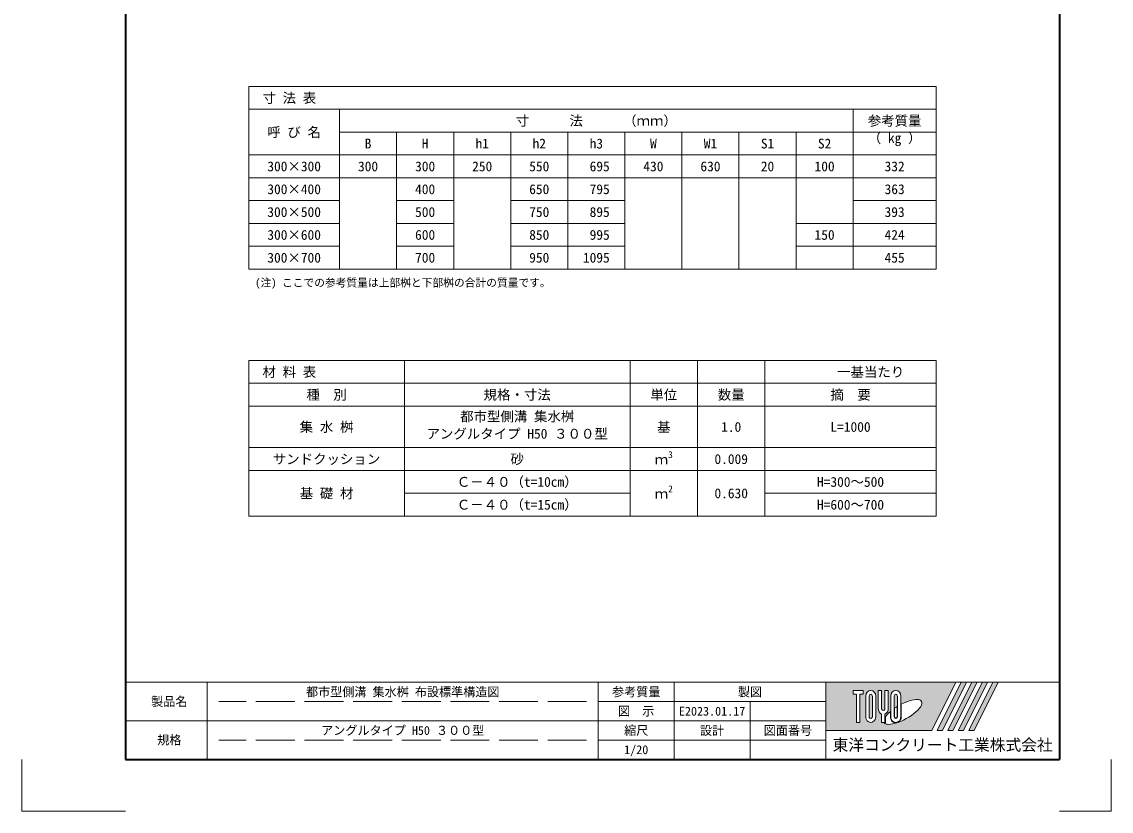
# Model space of a CAD drawing. Units: millimetres at full size; details may follow other scales. Extents: x 87398 to 114821, y -118528 to -105583.
# Drawn here: x 91838 to 96038, y -111728 to -108684 of the extents above; entities that cross this region are included whole.
import ezdxf
from ezdxf.enums import TextEntityAlignment as Align

# ---------------------------------------------------------------- set-up
doc = ezdxf.new("R2010")
doc.units = ezdxf.units.MM
doc.header["$LTSCALE"] = 25
doc.linetypes.add('DASHED', pattern=[7.5, 6, -1.5])
for name, color, linetype, lineweight in [('Defpoints_2', 8, 'Continuous', 0), ('図枠', 7, 'Continuous', 5), ('寸法・材料表', 7, 'Continuous', 13)]:
    doc.layers.add(name, color=color, linetype=linetype, lineweight=lineweight)
doc.styles.add('ＭＳ ゴシック', font='')
doc.styles.get('ＭＳ ゴシック').set_extended_font_data('MS Gothic')

msp = doc.modelspace()

# ---------------------------------------------------------------- hatches: boundary and pattern name
at = {"layer": '図枠'}
h = msp.add_hatch(color=256, dxfattribs=at)
h.paths.add_polyline_path([(94937.6, -111231.12), (94937.6, -111416.75), (95345.98, -111416.75), (95438.79, -111231.12)])
edge = h.paths.add_edge_path(flags=16)
edge.add_ellipse((95234.11, -111345.39), major_axis=(72.73, 40.71), ratio=0.3471473, start_angle=-144.31122, end_angle=72.1899, ccw=False)
edge.add_ellipse((95207.17, -111362.96), major_axis=(0, 24.75), ratio=0.8463542, start_angle=-160.70346, end_angle=-90)
edge.add_line((95228.12, -111362.96), (95228.12, -111315.78))
edge = h.paths.add_edge_path(flags=16)
edge.add_ellipse((95207.17, -111284.91), major_axis=(0, 22.85), ratio=0.8463541, start_angle=-90, end_angle=90, ccw=False)
edge.add_line((95226.51, -111284.91), (95226.51, -111362.96))
edge.add_ellipse((95207.17, -111362.96), major_axis=(0, 22.85), ratio=0.8463541, start_angle=90, end_angle=-90, ccw=False)
edge.add_line((95187.84, -111362.96), (95187.84, -111284.91))
edge = h.paths.add_edge_path(flags=16)
edge.add_line((95213.62, -111284.91), (95213.62, -111362.96))
edge.add_ellipse((95207.17, -111362.96), major_axis=(0, 7.62), ratio=0.8463541, start_angle=90, end_angle=-90, ccw=False)
edge.add_line((95200.73, -111362.96), (95200.73, -111284.91))
edge.add_ellipse((95207.17, -111284.91), major_axis=(0, 7.62), ratio=0.8463541, start_angle=-90, end_angle=90, ccw=False)
edge = h.paths.add_edge_path(flags=16)
edge.add_line((95212.01, -111324.8), (95212.01, -111362.96))
edge.add_ellipse((95207.17, -111362.96), major_axis=(0, 5.71), ratio=0.8463542, start_angle=90, end_angle=-90, ccw=False)
edge.add_line((95202.34, -111362.96), (95202.34, -111331.05))
edge.add_ellipse((95234.11, -111345.39), major_axis=(72.73, 40.71), ratio=0.3471473, start_angle=107.79174, end_angle=126.47132, ccw=False)
edge = h.paths.add_edge_path(flags=16)
edge.add_line((95178.17, -111262.06), (95178.17, -111332.03))
edge.add_ellipse((95158.83, -111332.03), major_axis=(0, 22.85), ratio=0.8463541, start_angle=-163.34117, end_angle=-90, ccw=False)
edge.add_line((95165.28, -111353.57), (95165.28, -111385.81))
edge.add_line((95165.28, -111385.81), (95152.39, -111385.81))
edge.add_line((95152.39, -111385.81), (95152.39, -111353.57))
edge.add_ellipse((95158.83, -111332.03), major_axis=(0, 22.85), ratio=0.8463541, start_angle=90, end_angle=163.34117, ccw=False)
edge.add_line((95139.5, -111332.03), (95139.5, -111262.06))
edge.add_line((95139.5, -111262.06), (95152.39, -111262.06))
edge.add_line((95152.39, -111262.06), (95152.39, -111332.03))
edge.add_ellipse((95158.83, -111332.03), major_axis=(0, 7.62), ratio=0.8463541, start_angle=90, end_angle=-90)
edge.add_line((95165.28, -111332.03), (95165.28, -111262.06))
edge.add_line((95165.28, -111262.06), (95178.17, -111262.06))
edge = h.paths.add_edge_path(flags=16)
edge.add_line((95186.23, -111343.26), (95186.23, -111362.96))
edge.add_ellipse((95207.17, -111362.96), major_axis=(0, 24.75), ratio=0.8463542, start_angle=90, end_angle=-171.54427)
edge.add_ellipse((95234.11, -111345.39), major_axis=(72.73, 40.71), ratio=0.3471473, start_angle=-178.64954, end_angle=-148.29244, ccw=False)
edge.add_line((95162.5, -111387.71), (95166.89, -111387.71))
edge.add_line((95166.89, -111387.71), (95166.89, -111363.58))
edge.add_ellipse((95234.11, -111345.39), major_axis=(72.73, 40.71), ratio=0.3471473, start_angle=148.21912, end_angle=165.90812, ccw=False)
edge = h.paths.add_edge_path(flags=16)
edge.add_ellipse((95110.49, -111284.91), major_axis=(0, 22.85), ratio=0.8463541, start_angle=-90, end_angle=90, ccw=False)
edge.add_line((95129.83, -111284.91), (95129.83, -111362.96))
edge.add_ellipse((95110.49, -111362.96), major_axis=(0, 22.85), ratio=0.8463541, start_angle=90, end_angle=-90, ccw=False)
edge.add_line((95091.16, -111362.96), (95091.16, -111284.91))
edge = h.paths.add_edge_path(flags=16)
edge.add_line((95116.94, -111284.91), (95116.94, -111362.96))
edge.add_ellipse((95110.49, -111362.96), major_axis=(0, 7.62), ratio=0.8463541, start_angle=90, end_angle=-90, ccw=False)
edge.add_line((95104.05, -111362.96), (95104.05, -111284.91))
edge.add_ellipse((95110.49, -111284.91), major_axis=(0, 7.62), ratio=0.8463541, start_angle=-90, end_angle=90, ccw=False)
h.paths.add_polyline_path([(95081.49, -111262.06), (95081.49, -111277.29), (95068.6, -111277.29), (95068.6, -111385.81), (95055.71, -111385.81), (95055.71, -111277.29), (95042.82, -111277.29), (95042.82, -111262.06)], flags=16)
for points in [[(95366.4, -111416.75), (95386.82, -111416.75), (95479.63, -111231.12), (95459.21, -111231.12)], [(95520.47, -111231.12), (95500.05, -111231.12), (95407.23, -111416.75), (95427.65, -111416.75)], [(95561.3, -111231.12), (95540.88, -111231.12), (95448.07, -111416.75), (95468.49, -111416.75)], [(95602.14, -111231.12), (95581.72, -111231.12), (95488.91, -111416.75), (95509.33, -111416.75)]]:
    msp.add_hatch(color=256, dxfattribs=at).paths.add_polyline_path(points)

# ---------------------------------------------------------------- linework, layer by layer
at = {"layer": 'Defpoints_2'}
for p, q in [((92712.6, -108933.86), (95362.6, -108933.86)), ((92712.6, -108933.86), (92712.6, -109021.86)), ((95362.6, -108933.86), (95362.6, -109021.86)), ((95042.6, -109109.86), (95362.6, -109109.86)), ((93062.6, -109285.86), (93282.6, -109285.86)), ((93502.6, -109285.86), (93722.6, -109285.86)), ((94162.6, -109285.86), (95042.6, -109285.86)), ((94822.6, -109549.86), (95042.6, -109549.86)), ((92712.6, -109990.33), (95362.6, -109990.33)), ((92712.6, -109990.33), (92712.6, -110078.33)), ((93312.6, -109990.33), (93312.6, -110078.33)), ((94182.6, -109990.33), (94182.6, -110078.33)), ((94442.6, -109990.33), (94442.6, -110078.33)), ((94702.6, -109990.33), (94702.6, -110078.33)), ((95362.6, -109990.33), (95362.6, -110078.33))]:
    msp.add_line(p, q, dxfattribs=at)
at = {"layer": 'Defpoints_2', "color": 1, "lineweight": 13}
for p, q in [((91837.6, -111528.12), (91837.6, -111728.12)), ((96037.6, -111528.12), (96037.6, -111728.12)), ((92237.6, -111728.12), (91837.6, -111728.12)), ((95837.6, -111728.12), (96037.6, -111728.12))]:
    msp.add_line(p, q, dxfattribs=at)
at = {"layer": '図枠', "lineweight": 40}
for p, q in [((92237.6, -105988.12), (92237.6, -111528.12)), ((95837.6, -105988.12), (95837.6, -111528.12)), ((92237.6, -111528.12), (95837.6, -111528.12))]:
    msp.add_line(p, q, dxfattribs=at)
at = {"layer": '図枠', "lineweight": 13}
for p, q in [((95837.6, -111231.12), (92237.6, -111231.12)), ((92552.6, -111528.12), (92552.6, -111231.12)), ((94060.1, -111528.12), (94060.1, -111231.12)), ((94352.6, -111528.12), (94352.6, -111231.12)), ((94937.6, -111528.12), (94937.6, -111231.12)), ((94937.6, -111305.37), (94060.1, -111305.37)), ((94645.1, -111528.12), (94645.1, -111305.37)), ((94937.6, -111379.62), (92237.6, -111379.62)), ((94937.6, -111453.87), (94060.1, -111453.87))]:
    msp.add_line(p, q, dxfattribs=at)
at = {"layer": '図枠'}
for p, q in [((94937.6, -111231.12), (95438.79, -111231.12)), ((95438.79, -111231.12), (95345.98, -111416.75)), ((95459.21, -111231.12), (95366.4, -111416.75)), ((95479.63, -111231.12), (95386.82, -111416.75)), ((95500.05, -111231.12), (95407.23, -111416.75)), ((95520.47, -111231.12), (95427.65, -111416.75)), ((95540.88, -111231.12), (95448.07, -111416.75)), ((95459.21, -111231.12), (95479.63, -111231.12)), ((95561.3, -111231.12), (95468.49, -111416.75)), ((95581.72, -111231.12), (95488.91, -111416.75)), ((95500.05, -111231.12), (95520.47, -111231.12)), ((95602.14, -111231.12), (95509.33, -111416.75)), ((95540.88, -111231.12), (95561.3, -111231.12)), ((95581.72, -111231.12), (95602.14, -111231.12)), ((95042.82, -111262.06), (95042.82, -111277.29)), ((95042.82, -111262.06), (95081.49, -111262.06)), ((95055.71, -111277.29), (95042.82, -111277.29)), ((95055.71, -111277.29), (95055.71, -111385.81)), ((95068.6, -111277.29), (95068.6, -111385.81)), ((95081.49, -111277.29), (95068.6, -111277.29)), ((95081.49, -111262.06), (95081.49, -111277.29)), ((95091.16, -111284.91), (95091.16, -111362.96)), ((95104.05, -111362.96), (95104.05, -111284.91)), ((95116.94, -111284.91), (95116.94, -111362.96)), ((95129.83, -111362.96), (95129.83, -111284.91)), ((95139.5, -111262.06), (95152.39, -111262.06)), ((95139.5, -111332.03), (95139.5, -111262.06)), ((95152.39, -111262.06), (95152.39, -111332.03)), ((95165.28, -111262.06), (95178.17, -111262.06)), ((95165.28, -111332.03), (95165.28, -111262.06)), ((95178.17, -111262.06), (95178.17, -111332.03)), ((95187.84, -111284.91), (95187.84, -111362.96)), ((95200.73, -111362.96), (95200.73, -111284.91)), ((95213.62, -111284.91), (95213.62, -111362.96)), ((95226.51, -111362.96), (95226.51, -111284.91)), ((95202.34, -111362.96), (95202.34, -111331.05)), ((95212.01, -111324.8), (95212.01, -111362.96)), ((95228.12, -111362.96), (95228.12, -111315.78)), ((95152.39, -111353.57), (95152.39, -111385.81)), ((95165.28, -111353.57), (95165.28, -111385.81)), ((95166.89, -111363.58), (95166.89, -111387.71)), ((95186.23, -111343.26), (95186.23, -111362.96)), ((94937.6, -111416.75), (95345.98, -111416.75)), ((95068.6, -111385.81), (95055.71, -111385.81)), ((95165.28, -111385.81), (95152.39, -111385.81)), ((95162.5, -111387.71), (95166.89, -111387.71)), ((95366.4, -111416.75), (95386.82, -111416.75)), ((95407.23, -111416.75), (95427.65, -111416.75)), ((95448.07, -111416.75), (95468.49, -111416.75)), ((95488.91, -111416.75), (95509.33, -111416.75))]:
    msp.add_line(p, q, dxfattribs=at)
at = {"layer": '図枠', "linetype": 'DASHED', "lineweight": 9}
for p, q in [((94015.1, -111305.37), (92597.6, -111305.37)), ((94015.1, -111453.87), (92597.6, -111453.87))]:
    msp.add_line(p, q, dxfattribs=at)
at = {"layer": '図枠'}
for centre, major_axis, ratio, start_param, end_param in [((95110.49, -111284.91), (0, 22.85), 0.846354, 4.712389, 7.8539816), ((95110.49, -111284.91), (0, 7.62), 0.846354, 4.712389, 7.8539816), ((95207.17, -111284.91), (0, 22.85), 0.846354, 4.712389, 7.8539816), ((95207.17, -111284.91), (0, 7.62), 0.846354, 4.712389, 7.8539816), ((95234.11, -111345.39), (72.73, 40.71), 0.347147, 4.2621853, 7.7429163), ((95158.83, -111332.03), (0, 22.85), 0.846354, 1.5707963, 2.8017557), ((95158.83, -111332.03), (0, 7.62), 0.846354, 1.5707963, 4.712389), ((95158.83, -111332.03), (0, 22.85), 0.846354, 3.4814296, 4.712389), ((95234.11, -111345.39), (72.73, 40.71), 0.347147, 1.6817405, 1.8219833), ((95110.49, -111362.96), (0, 22.85), 0.846354, 1.5707963, 4.712389), ((95110.49, -111362.96), (0, 7.62), 0.846354, 1.5707963, 4.712389), ((95234.11, -111345.39), (72.73, 40.71), 0.347147, 2.0815197, 2.5155126), ((95207.17, -111362.96), (0, 24.75), 0.846354, 1.5707963, 3.3154679), ((95207.17, -111362.96), (0, 22.85), 0.846354, 1.5707963, 4.712389), ((95207.17, -111362.96), (0, 7.62), 0.846354, 1.5707963, 4.712389), ((95207.17, -111362.96), (0, 5.71), 0.846354, 1.5707963, 4.712389), ((95207.17, -111362.96), (0, 24.75), 0.846354, 3.5338438, 4.712389), ((95234.11, -111345.39), (72.73, 40.71), 0.347147, 3.2093975, 4.2004451)]:
    msp.add_ellipse(centre, major_axis=major_axis, ratio=ratio, start_param=start_param, end_param=end_param, dxfattribs=at)
at = {"layer": '寸法・材料表'}
for p, q in [((92712.6, -109021.86), (95362.6, -109021.86)), ((92712.6, -109021.86), (92712.6, -109637.86)), ((93062.6, -109021.86), (93062.6, -109637.86)), ((95042.6, -109021.86), (95042.6, -109637.86)), ((95362.6, -109021.86), (95362.6, -109637.86)), ((93062.6, -109109.86), (95042.6, -109109.86)), ((93282.6, -109109.86), (93282.6, -109637.86)), ((93502.6, -109109.86), (93502.6, -109637.86)), ((93722.6, -109109.86), (93722.6, -109637.86)), ((93942.6, -109109.86), (93942.6, -109637.86)), ((94162.6, -109109.86), (94162.6, -109637.86)), ((94382.6, -109109.86), (94382.6, -109637.86)), ((94602.6, -109109.86), (94602.6, -109637.86)), ((94822.6, -109109.86), (94822.6, -109637.86)), ((92712.6, -109197.86), (95362.6, -109197.86)), ((92712.6, -109285.86), (93062.6, -109285.86)), ((93282.6, -109285.86), (93502.6, -109285.86)), ((93722.6, -109285.86), (94162.6, -109285.86)), ((95042.6, -109285.86), (95362.6, -109285.86)), ((92712.6, -109373.86), (93062.6, -109373.86)), ((93282.6, -109373.86), (93502.6, -109373.86)), ((93722.6, -109373.86), (94162.6, -109373.86)), ((95042.6, -109373.86), (95362.6, -109373.86)), ((92712.6, -109461.86), (93062.6, -109461.86)), ((93282.6, -109461.86), (93502.6, -109461.86)), ((93722.6, -109461.86), (94162.6, -109461.86)), ((94822.6, -109461.86), (95362.6, -109461.86)), ((92712.6, -109549.86), (93062.6, -109549.86)), ((93282.6, -109549.86), (93502.6, -109549.86)), ((93722.6, -109549.86), (94162.6, -109549.86)), ((95042.6, -109549.86), (95362.6, -109549.86)), ((92712.6, -109637.86), (95362.6, -109637.86)), ((92712.6, -110078.33), (95362.6, -110078.33)), ((92712.6, -110078.33), (92712.6, -110590.33)), ((93312.6, -110078.33), (93312.6, -110590.33)), ((94182.6, -110078.33), (94182.6, -110590.33)), ((94442.6, -110078.33), (94442.6, -110590.33)), ((94702.6, -110078.33), (94702.6, -110590.33)), ((95362.6, -110078.33), (95362.6, -110590.33)), ((92712.6, -110166.33), (95362.6, -110166.33)), ((92712.6, -110326.33), (95362.6, -110326.33)), ((92712.6, -110414.33), (95362.6, -110414.33)), ((93312.6, -110502.33), (94182.6, -110502.33)), ((94702.6, -110502.33), (95362.6, -110502.33)), ((92712.6, -110590.33), (95362.6, -110590.33))]:
    msp.add_line(p, q, dxfattribs=at)

# ---------------------------------------------------------------- texts
at = {"layer": '図枠', "style": 'ＭＳ ゴシック'}
for s, height, p in [('都市型側溝 集水桝 布設標準構造図', 34.18, (93306.35, -111268.25)), ('参考質量', 34.18, (94206.35, -111268.25)), ('製図', 34.18, (94645.1, -111268.25)), ('製品名', 34.18, (92406.35, -111305.37)), ('図\u3000示', 34.18, (94206.35, -111342.5)), ('E2023.01.17', 34.18, (94498.85, -111342.5)), ('アングルタイプ H50 ３００型', 34.18, (93306.35, -111416.75)), ('縮尺', 34.18, (94206.35, -111416.75)), ('設計', 34.18, (94498.85, -111416.75)), ('図面番号', 34.18, (94791.35, -111416.75)), ('規格', 34.18, (92406.35, -111453.87)), ('東洋コンクリート工業株式会社', 44.43, (95387.6, -111472.43)), ('1/20', 34.18, (94206.35, -111491))]:
    msp.add_text(s, height=height, dxfattribs=at).set_placement(p, align=Align.MIDDLE_CENTER)
at = {"layer": '寸法・材料表', "style": 'ＭＳ ゴシック'}
for s, p in [('\u3000寸 法 表 ', (92713.8, -108977.86)), ('\u3000材 料 表', (92713.8, -110034.33))]:
    msp.add_text(s, height=37.98, dxfattribs=at).set_placement(p, align=Align.MIDDLE_LEFT)
for s, p in [('寸\u3000    法    \u3000（ｍｍ）', (94052.6, -109065.86)), ('参考質量', (95202.6, -109065.86)), ('呼 び 名', (92887.6, -109109.86)), ('B', (93172.6, -109153.86)), ('H', (93392.6, -109153.86)), ('h1', (93612.6, -109153.86)), ('h2', (93832.6, -109153.86)), ('h3', (94052.6, -109153.86)), ('W', (94272.6, -109153.86)), ('W1', (94492.6, -109153.86)), ('S1', (94712.6, -109153.86)), ('S2', (94932.6, -109153.86)), ('300×300', (92887.6, -109241.86)), ('300', (93172.6, -109241.86)), ('300', (93392.6, -109241.86)), ('250', (93612.6, -109241.86)), ('550', (93832.6, -109241.86)), (' 695', (94052.6, -109241.86)), ('430', (94272.6, -109241.86)), ('630', (94492.6, -109241.86)), ('20', (94712.6, -109241.86)), ('100', (94932.6, -109241.86)), ('332', (95202.6, -109241.86)), ('300×400', (92887.6, -109329.86)), ('400', (93392.6, -109329.86)), ('650', (93832.6, -109329.86)), (' 795', (94052.6, -109329.86)), ('363', (95202.6, -109329.86)), ('300×500', (92887.6, -109417.86)), ('500', (93392.6, -109417.86)), ('750', (93832.6, -109417.86)), (' 895', (94052.6, -109417.86)), ('393', (95202.6, -109417.86)), ('300×600', (92887.6, -109505.86)), ('600', (93392.6, -109505.86)), ('850', (93832.6, -109505.86)), (' 995', (94052.6, -109505.86)), ('150', (94932.6, -109505.86)), ('424', (95202.6, -109505.86)), ('300×700', (92887.6, -109593.86)), ('700', (93392.6, -109593.86)), ('950', (93832.6, -109593.86)), ('1095', (94052.6, -109593.86)), ('455', (95202.6, -109593.86)), ('\u3000\u3000\u3000一基当たり', (95032.6, -110034.33)), ('種\u3000別', (93012.6, -110122.33)), ('規格・寸法', (93747.6, -110122.33)), ('単位', (94312.6, -110122.33)), ('数量', (94572.6, -110122.33)), ('摘\u3000要', (95032.6, -110122.33)), ('集 水 桝', (93012.6, -110246.33)), ('基', (94312.6, -110246.33)), ('1.0', (94572.6, -110246.33)), ('L=1000', (95032.6, -110246.33)), ('サンドクッション', (93012.6, -110370.33)), ('砂', (93747.6, -110370.33)), ('0.009', (94572.6, -110370.33)), ('Ｃ－４０（t=10cm）', (93747.6, -110458.33)), ('H=300～500', (95032.6, -110458.33)), ('基 礎 材', (93012.6, -110502.33)), ('0.630', (94572.6, -110502.33)), ('Ｃ－４０（t=15cm）', (93747.6, -110546.33)), ('H=600～700', (95032.6, -110546.33))]:
    msp.add_text(s, height=37.98, dxfattribs=at).set_placement(p, align=Align.MIDDLE_CENTER)
msp.add_text('（ kg ）', height=37.98, dxfattribs=at).set_placement((95202.6, -109162.86), align=Align.BOTTOM_CENTER)
for s, height, p in [('(注) ここでの参考質量は上部桝と下部桝の合計の質量です。', 30.38, (92737.17, -109714.57)), ('ｍ', 37.98, (94277.64, -110402.46)), ('3', 26.58, (94329.44, -110374.46)), ('ｍ', 37.98, (94277.64, -110534.46)), ('2', 26.58, (94329.44, -110506.46))]:
    msp.add_text(s, height=height, dxfattribs=at).set_placement(p, align=Align.BOTTOM_LEFT)
for s, p in [('都市型側溝 集水桝', (93527.45, -110187.1)), ('アングルタイプ H50 ３００型', (93397.95, -110253.77))]:
    msp.add_text(s, height=37.98, dxfattribs=at).set_placement(p, align=Align.TOP_LEFT)

doc.saveas('drawing.dxf')
